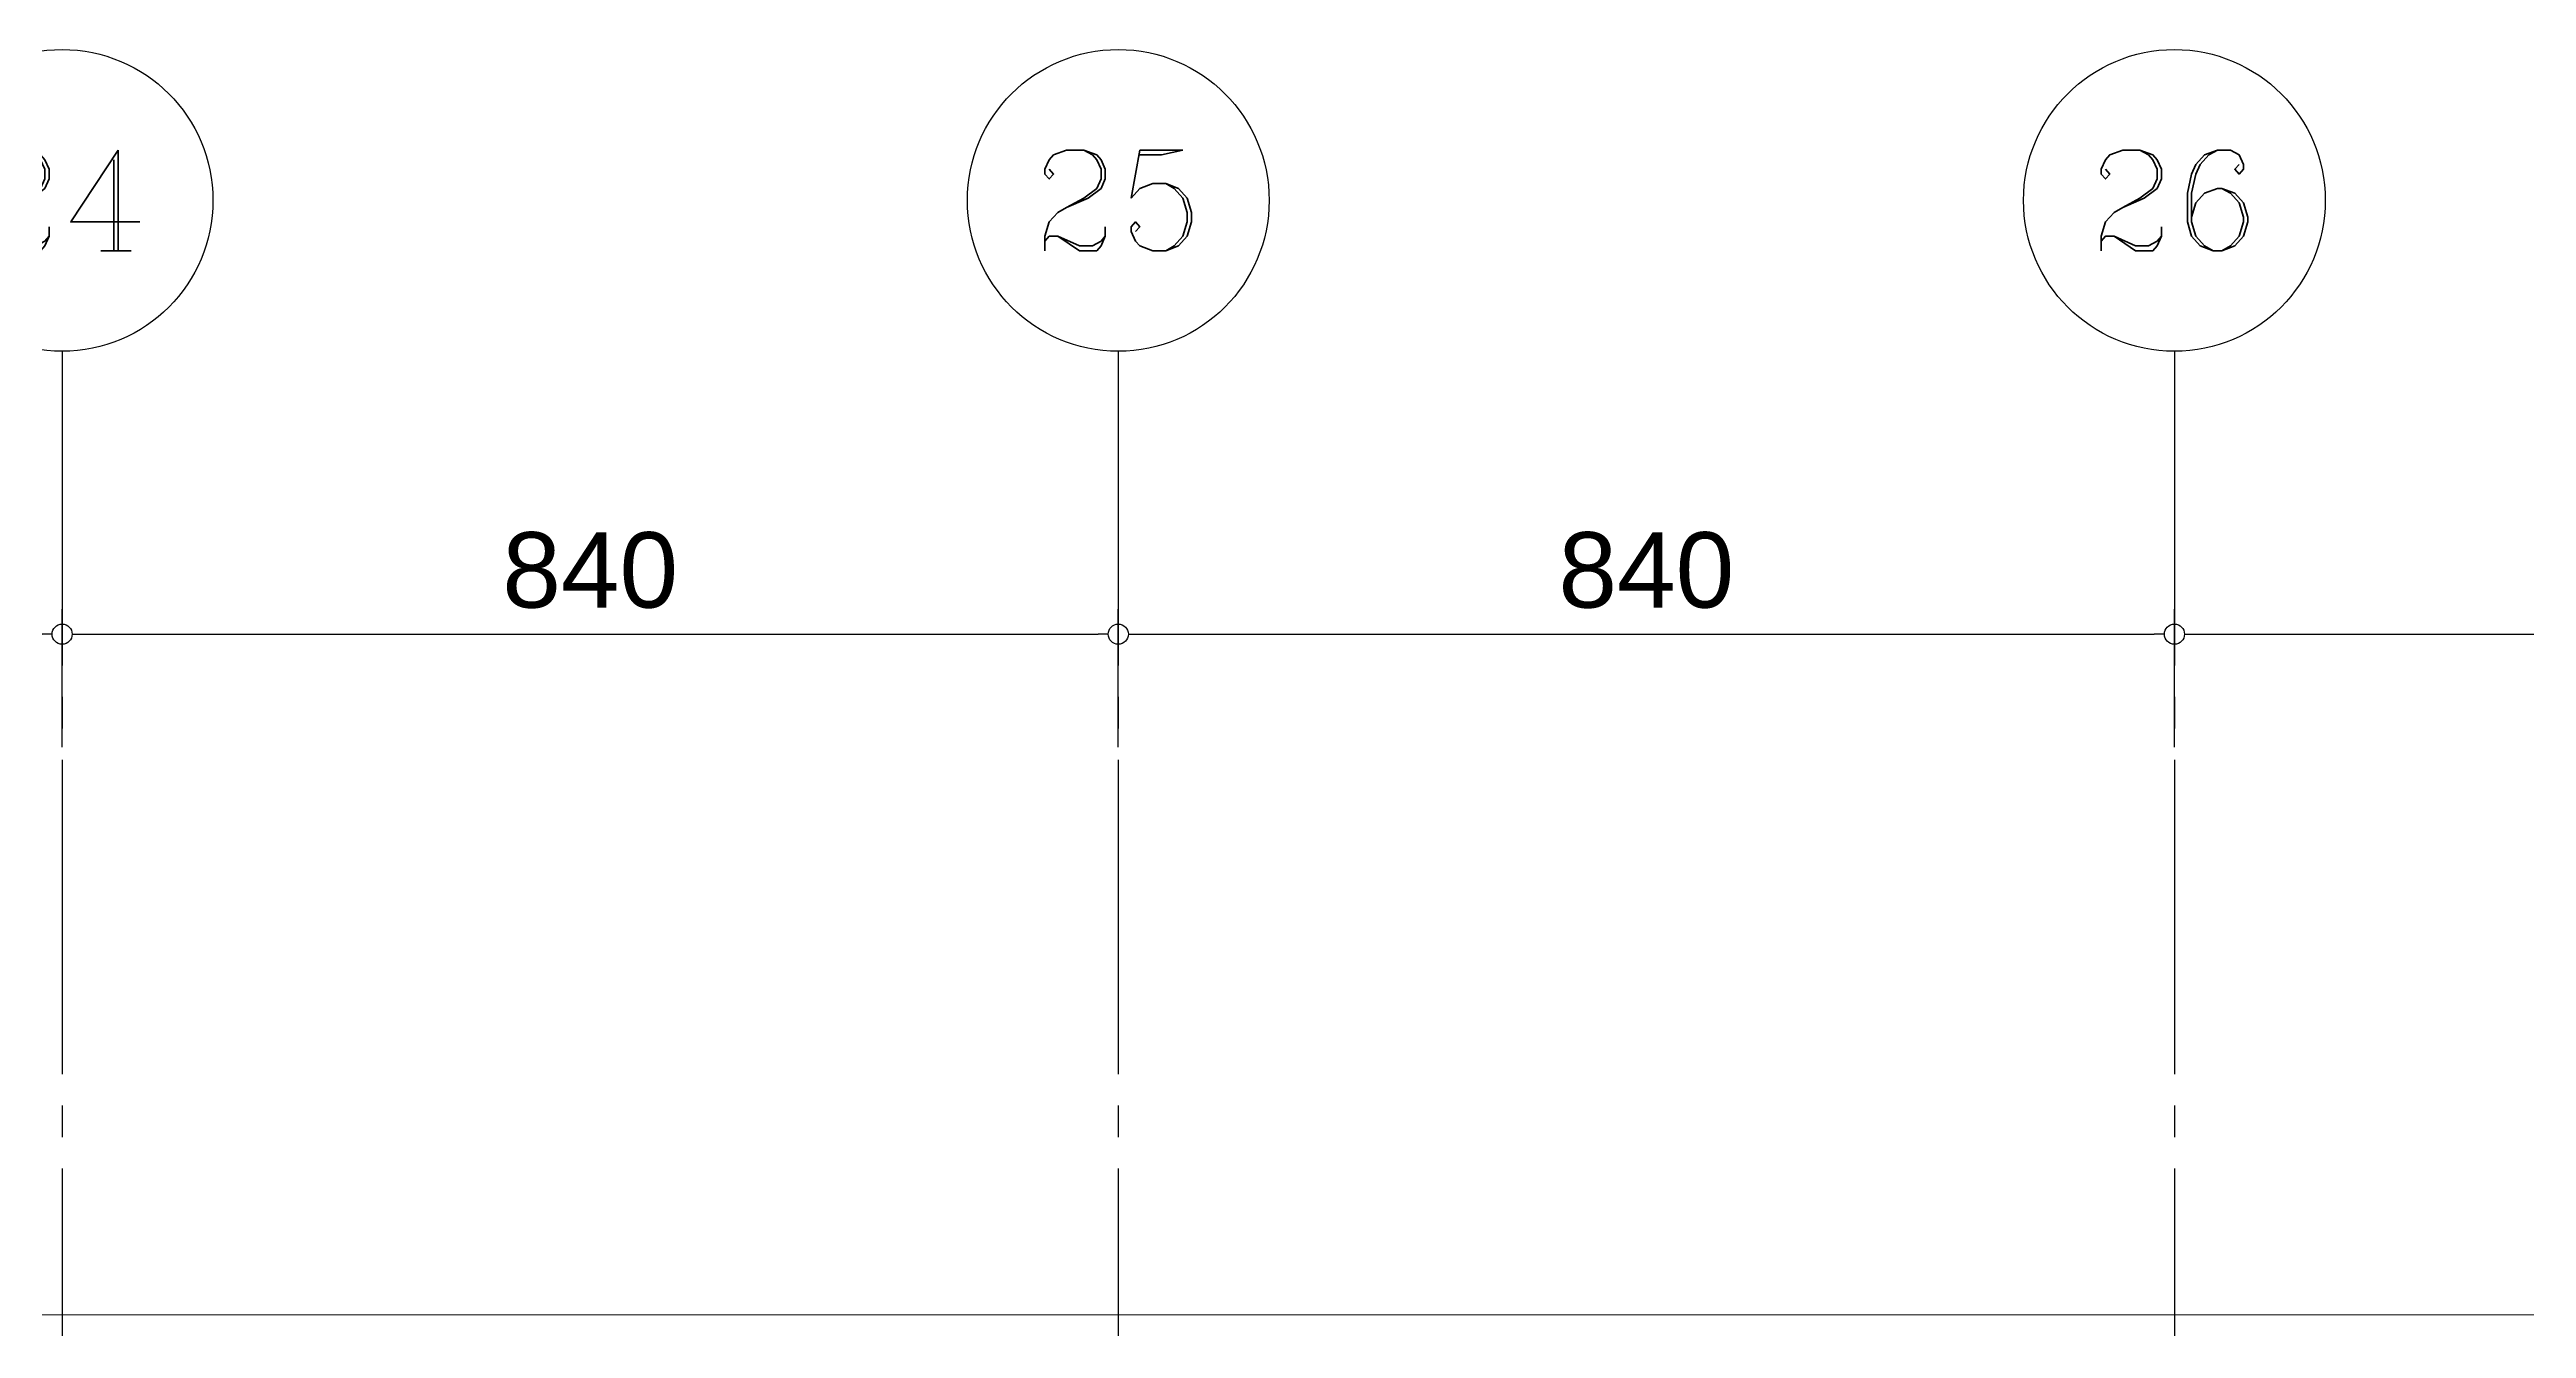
# Model space of a CAD drawing. Extents: x -18489 to 195597, y -1599 to 112111.
# Drawn here: x 20150 to 22120, y 28603 to 29621 of the extents above; entities that cross this region are included whole.
import ezdxf
from ezdxf.enums import TextEntityAlignment as Align
from ezdxf.xclip import XClip

# ---------------------------------------------------------------- set-up
doc = ezdxf.new("R2010")
doc.units = 0
doc.header["$LTSCALE"] = 100
doc.header["$XCLIPFRAME"] = 2
doc.linetypes.add('188K-SM-07-F10-MECH-CR PIPE-Y2257103$0$X-S-FAB_SL ALL$0$COL-CEN-LIN', pattern=[3.25, 2.5, -0.25, 0.25, -0.25])
for name, color, linetype in [('188K-SM-07-F10-MECH-CR PIPE-Y2257103$0$X-S-FAB_SL ALL$0$0-MC', 12, 'Continuous'), ('188K-SM-07-F10-MECH-CR PIPE-Y2257103$0$X-S-FAB_SL ALL$0$0-NC', 3, 'Continuous'), ('188K-SM-07-F10-MECH-CR PIPE-Y2257103$0$X-S-FAB_SL ALL$0$A-BLOCK', 7, 'Continuous'), ('188K-SM-07-F10-MECH-CR PIPE-Y2257103$0$X-S-FAB_SL ALL$0$A-ROOF', 7, 'Continuous'), ('188K-SM-07-F10-MECH-CR PIPE-Y2257103$0$X-S-FAB_SL ALL$0$ASP_1', 1, 'Continuous'), ('188K-SM-07-F10-MECH-CR PIPE-Y2257103$0$X-S-FAB_SL ALL$0$CCL', 15, '188K-SM-07-F10-MECH-CR PIPE-Y2257103$0$X-S-FAB_SL ALL$0$COL-CEN-LIN'), ('188K-SM-07-F10-MECH-CR PIPE-Y2257103$0$X-S-FAB_SL ALL$0$DIM', 15, 'Continuous')]:
    doc.layers.add(name, color=color, linetype=linetype)
doc.styles.add('188K-SM-07-F10-MECH-CR PIPE-Y2257103$0$X-S-FAB_SL ALL$0$COL-NUM', font='romanc')
doc.styles.add('188K-SM-07-F10-MECH-CR PIPE-Y2257103$0$X-S-FAB_SL ALL$0$DIM', font='', dxfattribs={"width": 0.8})
doc.styles.add('188K-SM-07-F10-MECH-CR PIPE-Y2257103$0$X-S-FAB_SL ALL$0$Gen-Text', font='arial.ttf', dxfattribs={"height": 2.5})
doc.styles.get('188K-SM-07-F10-MECH-CR PIPE-Y2257103$0$X-S-FAB_SL ALL$0$DIM').set_extended_font_data('MingLiU')
doc.dimstyles.new('188K-SM-07-F10-MECH-CR PIPE-Y2257103$0$X-S-FAB_SL ALL$0$CIRL', dxfattribs={"dimtxt": 50, "dimasz": 25, "dimexe": 16, "dimexo": 0, "dimgap": 6, "dimtad": 1, "dimdsep": 46, "dimtxsty": '188K-SM-07-F10-MECH-CR PIPE-Y2257103$0$X-S-FAB_SL ALL$0$DIM', "dimblk": '188K-SM-07-F10-MECH-CR PIPE-Y2257103$0$X-S-FAB_SL ALL$0$_DotBlank', "dimcen": 10, "dimdle": 16, "dimclrd": 256, "dimclre": 256, "dimclrt": 6, "dimadec": 0, "dimazin": 0, "dimtfac": 1, "dimtix": 1, "dimtmove": 2, "dimatfit": 3, "dimldrblk": '188K-SM-07-F10-MECH-CR PIPE-Y2257103$0$X-S-FAB_SL ALL$0$ARROW', "dimfxl": 1, "dimtolj": 1, "dimtzin": 0, "dimarcsym": 0})

# ---------------------------------------------------------------- blocks, each defined once
blk = doc.blocks.new('188K-SM-07-F10-MECH-CR PIPE-Y2257103$0$X-S-FAB_SL ALL$0$剖面元素_439_3', base_point=(23061.3, -8263.1))
at = {"layer": '188K-SM-07-F10-MECH-CR PIPE-Y2257103$0$X-S-FAB_SL ALL$0$A-ROOF', "color": 6, "lineweight": 0}
blk.add_line((47418.8, -5979.5), (38233.8, -5979.5), dxfattribs=at)
blk = doc.blocks.new('188K-SM-07-F10-MECH-CR PIPE-Y2257103$0$X-S-FAB_SL ALL$0$A$C2e9ab586')
at = {"layer": '188K-SM-07-F10-MECH-CR PIPE-Y2257103$0$X-S-FAB_SL ALL$0$A-ROOF', "lineweight": 0}
blk.add_blockref('188K-SM-07-F10-MECH-CR PIPE-Y2257103$0$X-S-FAB_SL ALL$0$剖面元素_439_3', (-28106.4, 285), dxfattribs=at)
blk = doc.blocks.new('188K-SM-07-F10-MECH-CR PIPE-Y2257103$0$X-S-FAB_SL ALL$0$cn-y')
at = {"layer": '188K-SM-07-F10-MECH-CR PIPE-Y2257103$0$X-S-FAB_SL ALL$0$0-MC'}
blk.add_circle((-50, 0), 50, dxfattribs=at)
at = {"layer": '188K-SM-07-F10-MECH-CR PIPE-Y2257103$0$X-S-FAB_SL ALL$0$0-NC', "style": '188K-SM-07-F10-MECH-CR PIPE-Y2257103$0$X-S-FAB_SL ALL$0$COL-NUM'}
blk.add_attdef('GRID-Y', text='', height=50, dxfattribs=at).set_placement((-50, 0), align=Align.MIDDLE_CENTER)
blk = doc.blocks.new('188K-SM-07-F10-MECH-CR PIPE-Y2257103$0$X-S-FAB_SL ALL$0$_DotBlank')
at = {"color": 0, "linetype": 'ByBlock', "lineweight": -2}
blk.add_line((-0.5, 0), (-1, 0), dxfattribs=at)
blk.add_circle((0, 0), 0.5, dxfattribs=at)
blk = doc.blocks.new('*D1886')
at = {"layer": '188K-SM-07-F10-MECH-CR PIPE-Y2257103$0$X-S-FAB_SL ALL$0$DIM', "lineweight": -2, "transparency": 16777216}
for p, q in [((14846.5, -76069.9), (14846.5, -75959.9)), ((15686.5, -76069.9), (15686.5, -75959.9)), ((14862.5, -75979.9), (15670.5, -75979.9))]:
    blk.add_line(p, q, dxfattribs=at)
at = {"layer": 'DefPoints', "color": 0, "transparency": 16777216}
for p in [(15686.5, -75979.9), (14846.5, -76069.9), (15686.5, -76069.9)]:
    blk.add_point(p, dxfattribs=at)
at = {"layer": '188K-SM-07-F10-MECH-CR PIPE-Y2257103$0$X-S-FAB_SL ALL$0$DIM', "lineweight": -2, "transparency": 16777216, "xscale": 16, "yscale": 16, "zscale": 16, "rotation": 180}
blk.add_blockref('188K-SM-07-F10-MECH-CR PIPE-Y2257103$0$X-S-FAB_SL ALL$0$_DotBlank', (14846.5, -75979.9), dxfattribs=at)
at = {"layer": '188K-SM-07-F10-MECH-CR PIPE-Y2257103$0$X-S-FAB_SL ALL$0$DIM', "lineweight": -2, "transparency": 16777216, "xscale": 16, "yscale": 16, "zscale": 16}
blk.add_blockref('188K-SM-07-F10-MECH-CR PIPE-Y2257103$0$X-S-FAB_SL ALL$0$_DotBlank', (15686.5, -75979.9), dxfattribs=at)
at = {"layer": '188K-SM-07-F10-MECH-CR PIPE-Y2257103$0$X-S-FAB_SL ALL$0$DIM', "color": 6, "transparency": 16777216, "insert": (15266.5, -75929.2), "char_height": 2.5, "attachment_point": 5, "style": '188K-SM-07-F10-MECH-CR PIPE-Y2257103$0$X-S-FAB_SL ALL$0$Gen-Text'}
blk.add_mtext('\\A1;{\\H24x;840}', dxfattribs=at)
blk = doc.blocks.new('188K-SM-07-F10-MECH-CR PIPE-Y2257103$0$X-S-FAB_SL ALL$0$ARROW')
at = {"color": 3}
blk.add_solid([(0, 0), (-2.4, -0.4), (-2.4, 0.4)], dxfattribs=at)
blk = doc.blocks.new('*D1887')
at = {"layer": '188K-SM-07-F10-MECH-CR PIPE-Y2257103$0$X-S-FAB_SL ALL$0$DIM', "lineweight": -2, "transparency": 16777216}
for p, q in [((15686.5, -76069.9), (15686.5, -75959.9)), ((16526.5, -76069.9), (16526.5, -75959.9)), ((15702.5, -75979.9), (16510.5, -75979.9))]:
    blk.add_line(p, q, dxfattribs=at)
at = {"layer": 'DefPoints', "color": 0, "transparency": 16777216}
for p in [(16526.5, -75979.9), (15686.5, -76069.9), (16526.5, -76069.9)]:
    blk.add_point(p, dxfattribs=at)
at = {"layer": '188K-SM-07-F10-MECH-CR PIPE-Y2257103$0$X-S-FAB_SL ALL$0$DIM', "lineweight": -2, "transparency": 16777216, "xscale": 16, "yscale": 16, "zscale": 16, "rotation": 180}
blk.add_blockref('188K-SM-07-F10-MECH-CR PIPE-Y2257103$0$X-S-FAB_SL ALL$0$_DotBlank', (15686.5, -75979.9), dxfattribs=at)
at = {"layer": '188K-SM-07-F10-MECH-CR PIPE-Y2257103$0$X-S-FAB_SL ALL$0$DIM', "lineweight": -2, "transparency": 16777216, "xscale": 16, "yscale": 16, "zscale": 16}
blk.add_blockref('188K-SM-07-F10-MECH-CR PIPE-Y2257103$0$X-S-FAB_SL ALL$0$_DotBlank', (16526.5, -75979.9), dxfattribs=at)
at = {"layer": '188K-SM-07-F10-MECH-CR PIPE-Y2257103$0$X-S-FAB_SL ALL$0$DIM', "color": 6, "transparency": 16777216, "insert": (16106.5, -75929.2), "char_height": 2.5, "attachment_point": 5, "style": '188K-SM-07-F10-MECH-CR PIPE-Y2257103$0$X-S-FAB_SL ALL$0$Gen-Text'}
blk.add_mtext('\\A1;{\\H24x;840}', dxfattribs=at)
blk = doc.blocks.new('*D1888')
at = {"layer": '188K-SM-07-F10-MECH-CR PIPE-Y2257103$0$X-S-FAB_SL ALL$0$DIM', "lineweight": -2, "transparency": 16777216}
for p, q in [((16526.5, -76069.9), (16526.5, -75959.9)), ((17366.5, -76069.9), (17366.5, -75959.9)), ((16542.5, -75979.9), (17350.5, -75979.9))]:
    blk.add_line(p, q, dxfattribs=at)
at = {"layer": 'DefPoints', "color": 0, "transparency": 16777216}
for p in [(17366.5, -75979.9), (16526.5, -76069.9), (17366.5, -76069.9)]:
    blk.add_point(p, dxfattribs=at)
at = {"layer": '188K-SM-07-F10-MECH-CR PIPE-Y2257103$0$X-S-FAB_SL ALL$0$DIM', "lineweight": -2, "transparency": 16777216, "xscale": 16, "yscale": 16, "zscale": 16, "rotation": 180}
blk.add_blockref('188K-SM-07-F10-MECH-CR PIPE-Y2257103$0$X-S-FAB_SL ALL$0$_DotBlank', (16526.5, -75979.9), dxfattribs=at)
at = {"layer": '188K-SM-07-F10-MECH-CR PIPE-Y2257103$0$X-S-FAB_SL ALL$0$DIM', "lineweight": -2, "transparency": 16777216, "xscale": 16, "yscale": 16, "zscale": 16}
blk.add_blockref('188K-SM-07-F10-MECH-CR PIPE-Y2257103$0$X-S-FAB_SL ALL$0$_DotBlank', (17366.5, -75979.9), dxfattribs=at)
at = {"layer": '188K-SM-07-F10-MECH-CR PIPE-Y2257103$0$X-S-FAB_SL ALL$0$DIM', "color": 6, "transparency": 16777216, "insert": (16946.5, -75929.2), "char_height": 2.5, "attachment_point": 5, "style": '188K-SM-07-F10-MECH-CR PIPE-Y2257103$0$X-S-FAB_SL ALL$0$Gen-Text'}
blk.add_mtext('\\A1;{\\H24x;840}', dxfattribs=at)
blk = doc.blocks.new('*D1889')
at = {"layer": '188K-SM-07-F10-MECH-CR PIPE-Y2257103$0$X-S-FAB_SL ALL$0$DIM', "lineweight": -2, "transparency": 16777216}
for p, q in [((17366.5, -76069.9), (17366.5, -75959.9)), ((18206.5, -76069.9), (18206.5, -75959.9)), ((17382.5, -75979.9), (18190.5, -75979.9))]:
    blk.add_line(p, q, dxfattribs=at)
at = {"layer": 'DefPoints', "color": 0, "transparency": 16777216}
for p in [(18206.5, -75979.9), (17366.5, -76069.9), (18206.5, -76069.9)]:
    blk.add_point(p, dxfattribs=at)
at = {"layer": '188K-SM-07-F10-MECH-CR PIPE-Y2257103$0$X-S-FAB_SL ALL$0$DIM', "lineweight": -2, "transparency": 16777216, "xscale": 16, "yscale": 16, "zscale": 16, "rotation": 180}
blk.add_blockref('188K-SM-07-F10-MECH-CR PIPE-Y2257103$0$X-S-FAB_SL ALL$0$_DotBlank', (17366.5, -75979.9), dxfattribs=at)
at = {"layer": '188K-SM-07-F10-MECH-CR PIPE-Y2257103$0$X-S-FAB_SL ALL$0$DIM', "lineweight": -2, "transparency": 16777216, "xscale": 16, "yscale": 16, "zscale": 16}
blk.add_blockref('188K-SM-07-F10-MECH-CR PIPE-Y2257103$0$X-S-FAB_SL ALL$0$_DotBlank', (18206.5, -75979.9), dxfattribs=at)
at = {"layer": '188K-SM-07-F10-MECH-CR PIPE-Y2257103$0$X-S-FAB_SL ALL$0$DIM', "color": 6, "transparency": 16777216, "insert": (17786.5, -75929.2), "char_height": 2.5, "attachment_point": 5, "style": '188K-SM-07-F10-MECH-CR PIPE-Y2257103$0$X-S-FAB_SL ALL$0$Gen-Text'}
blk.add_mtext('\\A1;{\\H24x;840}', dxfattribs=at)
blk = doc.blocks.new('188K-SM-07-F10-MECH-CR PIPE-Y2257103$0$X-S-FAB_SL ALL$0$A$Ceb448ab1')
at = {"layer": '188K-SM-07-F10-MECH-CR PIPE-Y2257103$0$X-S-FAB_SL ALL$0$CCL'}
for p, q in [((20160, 3600), (20160, 0)), ((21000, 3600), (21000, 0)), ((21840, 3600), (21840, 0))]:
    blk.add_line(p, q, dxfattribs=at)
at = {"layer": '188K-SM-07-F10-MECH-CR PIPE-Y2257103$0$X-S-FAB_SL ALL$0$A-BLOCK'}
ref = blk.add_blockref('188K-SM-07-F10-MECH-CR PIPE-Y2257103$0$X-S-FAB_SL ALL$0$cn-y', (20280, 3720), dxfattribs=dict(at, xscale=2.399999999999997, yscale=2.399999999999997, zscale=2.399999999999997))
ref.add_attrib('GRID-Y', '24', dxfattribs={"layer": '188K-SM-07-F10-MECH-CR PIPE-Y2257103$0$X-S-FAB_SL ALL$0$0-NC', "height": 80, "style": '188K-SM-07-F10-MECH-CR PIPE-Y2257103$0$X-S-FAB_SL ALL$0$COL-NUM'}).set_placement((20160, 3720), align=Align.MIDDLE_CENTER)
ref = blk.add_blockref('188K-SM-07-F10-MECH-CR PIPE-Y2257103$0$X-S-FAB_SL ALL$0$cn-y', (21120, 3720), dxfattribs=dict(at, xscale=2.399999999999997, yscale=2.399999999999997, zscale=2.399999999999997))
ref.add_attrib('GRID-Y', '25', dxfattribs={"layer": '188K-SM-07-F10-MECH-CR PIPE-Y2257103$0$X-S-FAB_SL ALL$0$0-NC', "height": 80, "style": '188K-SM-07-F10-MECH-CR PIPE-Y2257103$0$X-S-FAB_SL ALL$0$COL-NUM'}).set_placement((21000, 3720), align=Align.MIDDLE_CENTER)
ref = blk.add_blockref('188K-SM-07-F10-MECH-CR PIPE-Y2257103$0$X-S-FAB_SL ALL$0$cn-y', (21960, 3720), dxfattribs=dict(at, xscale=2.399999999999997, yscale=2.399999999999997, zscale=2.399999999999997))
ref.add_attrib('GRID-Y', '26', dxfattribs={"layer": '188K-SM-07-F10-MECH-CR PIPE-Y2257103$0$X-S-FAB_SL ALL$0$0-NC', "height": 80, "style": '188K-SM-07-F10-MECH-CR PIPE-Y2257103$0$X-S-FAB_SL ALL$0$COL-NUM'}).set_placement((21840, 3720), align=Align.MIDDLE_CENTER)
at = {"layer": '188K-SM-07-F10-MECH-CR PIPE-Y2257103$0$X-S-FAB_SL ALL$0$DIM'}
for base, p1, p2, picture, middle in [((20160, 3375), (19320, 3285), (20160, 3285), '*D1886', (19740, 3425.634)), ((21000, 3375), (20160, 3285), (21000, 3285), '*D1887', (20580, 3425.634)), ((21840, 3375), (21000, 3285), (21840, 3285), '*D1888', (21420, 3425.634)), ((22680, 3375), (21840, 3285), (22680, 3285), '*D1889', (22260, 3425.634))]:
    dim = blk.add_linear_dim(base=base, p1=p1, p2=p2, text='{\\H24x;<>}', dimstyle='188K-SM-07-F10-MECH-CR PIPE-Y2257103$0$X-S-FAB_SL ALL$0$CIRL', override={"dimtxt": 60, "dimasz": 16, "dimexe": 20, "dimgap": 20, "dimtxsty": '188K-SM-07-F10-MECH-CR PIPE-Y2257103$0$X-S-FAB_SL ALL$0$Gen-Text'}, dxfattribs=at)
    dim.commit()
    dim.dimension.update_dxf_attribs({"geometry": picture, "text_midpoint": middle, "insert": (4473.521, 79354.854)})
blk = doc.blocks.new('188K-SM-07-F10-MECH-CR PIPE-Y2257103$0$X-S-FAB_SL ALL')
at = {"layer": '188K-SM-07-F10-MECH-CR PIPE-Y2257103$0$X-S-FAB_SL ALL$0$ASP_1'}
blk.add_blockref('188K-SM-07-F10-MECH-CR PIPE-Y2257103$0$X-S-FAB_SL ALL$0$A$C2e9ab586', (23632.864, -73288.977), dxfattribs=at)
at = {"layer": '188K-SM-07-F10-MECH-CR PIPE-Y2257103$0$X-S-FAB_SL ALL$0$CCL'}
blk.add_blockref('188K-SM-07-F10-MECH-CR PIPE-Y2257103$0$X-S-FAB_SL ALL$0$A$Ceb448ab1', (-4473.521, -73553.977), dxfattribs=at)
blk = doc.blocks.new('188K-SM-07-F10-MECH-CR PIPE-Y2257103')
ref = blk.add_blockref('188K-SM-07-F10-MECH-CR PIPE-Y2257103$0$X-S-FAB_SL ALL', (4473.521, 99334.763))
XClip(ref).set_block_clipping_path([(-7553.4648570136, -75341.9369645483), (24026.2025623869, -67725.7696244382)])

msp = doc.modelspace()

# ---------------------------------------------------------------- block references
msp.add_blockref('188K-SM-07-F10-MECH-CR PIPE-Y2257103', (0, 0))

doc.saveas('drawing.dxf')
